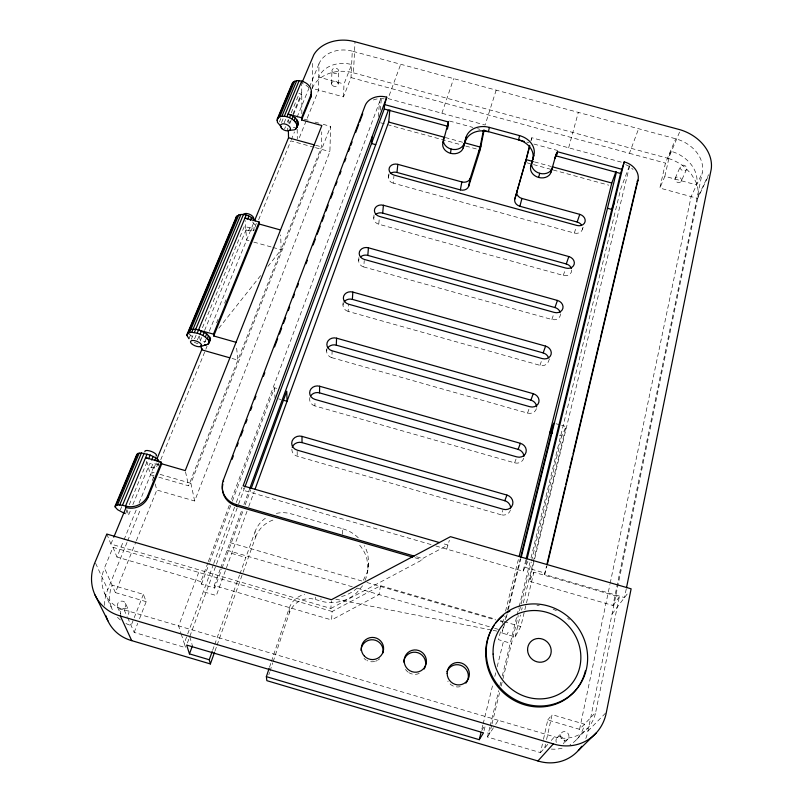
<?xml version="1.0" encoding="UTF-8"?>
<svg xmlns="http://www.w3.org/2000/svg" width="803" height="803" viewBox="0 0 803 803"><rect width="100%" height="100%" fill="white"/><g stroke="black" fill="none" stroke-linecap="round" stroke-linejoin="round"><path stroke-width="0.6" stroke-dasharray="4.01 3.01" d="M531.044 557.814L620.86 188.484L629.974 164.495L529.267 581.242L612.95 605.472L702.244 172.916A33.395 26.248 19.6 0 0 675.694 138.778L352.286 51.151L351.011 77.59L343.473 96.882L312.247 88.36L312.427 62.403M352.286 51.151A26.79 20.918 4.8 0 0 318.982 63.788L318.62 90.107L299.178 138.106M523.727 458.192A7.669 6.956 22.2 0 1 514.613 462.849L314.917 405.927L314.987 401.58M158.813 477.193L188.595 485.815L321.481 146.849L321.752 131.802M273.161 661.662L289.361 612.99A20.798 20.205 -22.2 0 1 315.338 599.47L315.388 597.071M331.579 83.622L331.94 70.614M155.15 483.998L156.846 490.021L194.677 500.992L329.903 151.637L330.615 126.372L321.029 123.742M326.64 351.092L326.711 348.773M338.193 84.014L338.645 71.015M315.338 599.47L320.889 601.096L320.979 598.707M536.434 408.637A7.498 6.675 20.5 0 1 527.541 413.073L331.87 357.686L332.141 350.811M343.473 96.882L344.005 83.994L351.644 64.551A26.419 20.758 4.7 0 0 318.801 77.128L344.005 83.994M312.247 88.36L313.602 85.59A32.742 25.887 4.6 0 1 353.461 72.842L355.026 41.766M342.971 305.04L343.102 302.621M549.453 358.841L548.63 361.089A7.347 6.404 19.3 0 1 539.937 365.315L348.131 311.403L348.572 304.186M106.819 534.055L110.924 544.073L330.866 608.453L331.328 600.975M220.253 569.086L214.22 585.548L331.589 619.946L332.141 611.485L380.552 585.688L495.632 619.213M358.66 260.814L358.891 257.572M342.419 534.216L342.831 528.816L291.128 513.84A28.717 27.101 -12.3 0 0 274.084 513.98M560.494 313.822A7.197 6.153 18.4 0 1 551.842 319.474L363.759 266.957L364.251 260.513M378.253 116.545L379.528 101.961L380.682 98.849M380.351 110.212L381.355 97.996M373.736 218.306L374.027 214.943M571.726 270.009A7.056 5.912 17.7 0 1 563.284 275.419L378.765 224.228L379.377 217.553M388.25 177.403L388.592 173.95M582.536 227.871A6.926 5.691 17.2 0 1 574.286 233.051L393.209 183.134L393.932 176.248M365.044 580.459C368.477 572.268 369.199 562.843 367.684 554.11A36.707 35.242 -5.5 0 0 364.291 545.598M368.677 563.214L367.182 572.308L362.805 581.342M380.552 585.688L379.016 594.571L331.589 619.946M626.25 588.97L624.513 597.562L544.544 574.446L546.562 565.924M543.47 739.322L547.766 719.96L579.585 729.335L595.675 712.351L619.304 596.92L533.885 572.228L529.267 581.242M585.788 738.509A43.021 40.19 58.6 0 0 587.937 731.051L697.988 196.896L708.587 174.683M579.585 729.335L609.919 584.494M610.17 583.269L691.122 196.615L702.244 172.916M545.538 744.281L544.745 747.834A34.79 32.471 57.6 0 0 546.893 748.396M546.582 739.543L552.083 714.64L584.474 724.176A34.79 32.471 57.6 0 1 570.01 744.853M489.84 727.237L487.471 736.993L540.509 752.632L543.199 740.527M707.744 177.333L697.677 198.401L659.845 188.073L665.456 163.109L675.694 138.778M664.874 176.289L670.505 151.115A32.913 26.037 19.7 0 1 696.602 184.941L664.874 176.289L659.845 188.073M544.544 574.446L546.973 565.834M503.381 626.952L501.885 633.015L515.135 636.889L520.806 626.551L533.885 572.228M515.135 636.889L520.424 615.008M521.609 610.139L522.191 607.71M523.365 602.842L566.015 426.574L561.578 425.319M490.131 726.022L498.733 690.67M499.918 685.802L500.811 682.138M502.287 676.046L516.811 616.323M517.112 615.098L518.889 607.791M519.19 606.566L529.86 562.692M491.707 725.109L489.639 733.631L484.902 732.236M491.998 723.884L499.988 690.992M501.162 686.123L502.648 680.031M502.939 678.816L518.286 615.57M519.471 610.722L531.245 562.18M531.546 560.966L561.879 435.979L566.015 426.574M482.844 725.099L481.348 731.182L484.41 726.173M483.145 723.884L493.022 683.724M494.819 676.427L495.712 672.773M497.208 666.691L503.501 641.145M484.038 730.68L485.634 724.165M435.899 545.99L523.124 571.204L525.804 560.243M526.798 560.012L525.011 567.309L545.237 573.161M505.187 619.675L506.382 614.817M507.586 609.969L520.193 559.008M504.736 623.861L501.885 633.015M506.211 617.898L507.105 614.285M508.299 609.477L520.826 558.808M500.45 631.8L498.492 639.68L511.511 643.484M502.558 623.299L504.364 616.011M505.569 611.143L518.828 557.694M330.866 608.453L422.237 559.852L422.579 558.517L447.933 545.036L441.911 543.3M531.215 140.184L531.837 137.755L622.757 162.527M568.654 147.782L578.321 112.39M530.903 140.937L531.837 137.755M446.709 549.111L449.369 540.258M496.174 90.137L485.122 125.027L388.06 98.578L400.707 64.27M268.814 674.721L269.597 672.352M269.999 671.157L272.759 662.856M269.517 667.223L271.093 662.515M271.484 661.331L289.17 608.303A21.029 20.416 -20.8 0 1 304.688 594.361M441.901 113.243L453.655 78.614M574.286 233.051L576.514 226.536M563.284 275.419L565.101 270.179M582.396 229.367L583.159 227.189M551.842 319.474L553.909 313.602M214.993 651.022L216.669 646.315M217.091 645.14L255.635 537.097L255.073 531.676A28.717 27.101 -12.3 0 1 267.299 516.971M212.614 650.34L214.301 645.642M214.722 644.468L239.515 575.149M239.936 573.974L255.073 531.676M539.937 365.315L542.346 358.61M247.013 511.27L216.338 595.545L203.31 591.731M248.719 506.593L254.26 491.376M220.684 567.912L241.793 510.276M243.911 504.505L249.853 488.284M207.897 562.823L200.891 581.633L201.503 584.203L214.762 588.087L221.618 569.337M222.05 568.173L243.47 509.584M245.186 504.896L250.757 489.669M527.541 413.073L529.087 408.837M127.637 617.698L134.171 632.403L185.654 647.68L184.238 643.313L187.27 635.113M187.701 633.938L213.307 564.7M213.739 563.525L234.596 507.125M236.333 502.417L241.984 487.15M187.42 642.972L215.997 565.392M216.429 564.218L238.11 505.438M238.541 504.264L244.604 487.812M208.328 561.648L229.337 505.207M231.525 499.336L379.528 101.961M201.503 584.203L209.332 563.154M209.764 561.99L231.916 502.347M232.358 501.182L274.506 387.749L276.734 388.391M351.011 77.59L629.422 153.303L638.616 128.731M198.672 572.409L178.617 625.969L180.866 632.915M514.613 462.849L516.108 458.884M291.87 449.108A7.779 7.137 -3.5 0 0 297.24 456.234L501.122 514.793L502.839 510.377M134.171 632.403L137.735 623.299M139.511 618.752L146.186 601.668L143.386 594.361L112.069 585.146A34.338 31.397 -30.2 0 0 112.41 609.748L104.721 593.477M143.386 594.361L131.13 625.557A34.338 31.397 -30.2 0 1 123.341 622.054M194.677 500.992L190.883 483.296L330.615 126.372M146.186 601.668L115.401 592.604L135.888 541.884M136.349 540.73L156.846 490.021M159.175 464.094L157.589 464.535L156.113 468.139L148.294 467.135M245.869 230.23L253.156 230.541L254.36 227.61L249.763 227.851L244.343 226.346L201.714 329.491M158.633 465.82L157.91 464.485L158.653 462.669M255.966 227.129L255.515 225.462L256.709 222.511L257.171 224.188M104.49 605.412A42.439 38.885 -31 0 1 107.763 589.623L127.155 542.085M127.627 540.931L140.866 508.46M152.219 480.626L153.644 477.153M160.741 459.758L207.094 346.123M216.559 322.936L218.918 317.135M224.599 303.223L226.014 299.74M258.656 219.731L290.816 140.886L314.214 147.32M291.278 139.762L294.49 131.873M151.245 467.838L152.721 464.244L157.589 464.535M248.569 230.782L249.763 227.851M200.891 581.633L116.967 557.031L123.552 540.941M124.013 539.787L136.711 508.751M139.07 503.009L155.22 463.19M204.554 342.761L205.98 339.288M209.302 331.177L254.149 221.698M297.08 117.178L308.984 88.159M309.466 87.005L318.982 63.788M153.915 468.189L155.391 464.586M251.048 230.883L252.252 227.962M115.401 592.604L104.43 568.062L112.992 547.315L332.141 611.485M289.21 123.18L290.144 120.932M292.924 114.167L301.747 92.767M126.934 510.417L125.529 513.83L128.631 514.874L130.508 510.327M132.846 504.645L149.77 463.532L152.721 464.244M201.704 337.451L200.278 340.914L205.668 341.747M204.554 330.535L247.073 227.309M287.223 129.815L287.956 128.048M289.702 123.782L291.098 120.41M293.416 114.779L301.757 94.523L296.829 92.295M110.924 544.073L113.293 538.371M129.293 504.706L146.738 462.508L149.77 463.532M197.408 339.92L198.843 336.447M284.623 128.881L285.567 126.613M287.454 122.056L288.387 119.777M291.218 112.952L299.208 93.61M120.299 510.025L121.725 506.593M191.345 339.267L193.202 334.821M281.512 122.568L283.881 116.877M196.093 335.182L194.667 338.625L188.976 333.847M284.081 123.03L285.978 118.473M188.946 338.725L190.301 335.483M279.414 121.915L280.839 118.503M353.461 72.842L668.447 158.472L680.512 129.855M675.213 178.226L680.432 166.362M681.205 181.287A3.373 2.67 20.3 0 0 677.913 177.001A3.373 2.67 20.3 0 0 675.514 180.986A3.373 2.67 20.3 0 0 681.205 181.287L686.505 169.463A3.423 2.69 20.2 0 0 683.162 165.137A3.423 2.69 20.2 0 0 680.733 169.152A3.423 2.69 20.2 0 0 686.505 169.463M523.124 571.204L527.932 561.317M506.974 634.511L508.158 632.242M487.471 736.993L494.939 725.43M495.602 724.406L498.251 720.301L554.471 736.833A36.145 33.646 55.4 0 0 595.675 712.351M612.95 605.472L619.304 596.92M612.047 614.014L628.187 592.704M218.807 328.236L260.885 275.248M267.901 266.415L281.14 249.743L280.669 234.918M547.766 719.96L552.083 714.64M362.635 585.698L356.622 592.865A36.296 34.91 -6.1 0 1 320.889 601.096M540.509 752.632L547.987 744.17M551.229 740.507L554.471 736.833M557.071 737.776L561.568 732.748M567.882 739.141L563.254 744.06A4.437 4.115 60.7 0 0 563.244 738.188A4.437 4.115 60.7 0 0 557.603 737.305A4.437 4.115 60.7 0 0 556.62 743.026M576.654 739.463L587.615 728.18M587.937 731.051L606.375 712.281M253.156 230.541L254.752 229.758M293.306 127.667L295.363 127.215M335.815 599.229L491.848 630.094M493.072 630.345L496.756 631.068M629.422 153.303L665.456 163.109M449.459 121.022L472.907 127.416M477.594 128.701L479.933 129.333M526.768 142.111L529.107 142.743M533.865 144.048L557.774 150.562M445.223 137.504L463.271 142.432M534.497 161.905L551.4 166.532M380.542 122.759L460.912 144.741M465.72 146.046L477.715 149.328M526.718 162.728L552.062 169.664M553.267 169.995L608.794 185.182M304.267 119.155L309.055 120.46M315.047 122.106L319.835 123.421M315.589 145.233L321.481 146.849M315.428 147.652L329.903 151.637M249 240.759L246.611 240.087L245.126 220.494M253.758 242.084L271.625 247.073M272.809 247.414L281.14 249.743M556.037 423.743L560.464 424.998M559.47 435.296L561.879 435.979M232.037 358.449L237.879 360.105L236.413 345.872M278.621 398.87L281.03 399.563M431.101 544.595L243.65 490.402L243.389 488.124M154.136 472.656L151.757 471.973L153.453 477.986M160.058 474.372L190.883 483.296M154.046 475.808L150.472 474.774L146.608 461.213M416.566 556.78L422.579 558.517M415.041 557.774L422.237 559.852M500.43 620.609L502.829 621.311M504.023 621.663L520.806 626.551M229.959 542.577L362.083 581.071M366.891 582.476L495.411 619.916M500.219 621.311L502.618 622.014M227.139 550.286L352.698 586.903M357.486 588.298L493.403 627.936M494.608 628.287L500.63 630.044M231.686 553.397L245.828 557.523M498.251 720.301L124.144 609.838A35.663 32.471 -28.5 0 1 104.43 568.062M197.99 343.814L194.236 342.289M252.584 221.949L255.515 225.462M156.434 463L157.91 464.485M95.587 563.254L107.763 589.623M117.559 607.188L120.821 614.325A4.366 3.975 -32.6 0 1 123.03 608.784A4.366 3.975 -32.6 0 1 128.621 610.431A4.366 3.975 -32.6 0 1 126.422 615.981M124.144 609.838L127.135 616.574M125.499 603.244A4.437 4.035 -31.9 0 1 121.042 609.377A4.437 4.035 -31.9 0 1 118.051 603.053A4.437 4.035 -31.9 0 1 125.499 603.244L128.621 610.431M112.992 547.315L116.967 557.031M126.794 509.634L128.631 514.874M181.237 634.069L184.238 643.313M189.719 636.749L192.108 644.618M185.513 471.773L188.595 485.815M214.22 585.548L214.762 588.087M199.515 336.015L200.088 339.689M367.975 568.303L366.991 559.279A36.296 34.91 -6.1 0 0 358.158 543.561M274.506 387.749L274.997 397.836M289.17 608.303L289.361 612.99M288.177 119.747L288.237 123.16M297.17 451.346L297.24 456.234M297.2 129.323L297.291 139.029M301.838 113.865L301.707 83.422A14.032 11.061 2.6 0 1 308.914 87.768M120.41 619.956A34.338 31.397 -30.2 0 1 116.957 616.654M668.447 158.472A39.287 31.257 19.8 0 1 684.899 167.395L691.162 173.89L695.599 181.257A39.287 31.257 19.8 0 1 697.988 196.896M348.131 311.403A7.287 6.324 4 0 1 343.293 303.424M363.759 266.957A7.137 6.073 5.3 0 1 358.961 259.259M331.87 357.686A7.438 6.575 2.3 0 1 326.972 349.395M625.637 164.645A17.696 14.143 18 0 1 633.105 169.553M373.335 99.973A17.485 13.922 6.4 0 1 384.326 98.889M357.205 588.007A36.707 35.242 -5.5 0 1 341.466 596.559M342.831 528.816A36.707 35.242 -5.5 0 1 358.75 538.241M314.917 405.927A7.608 6.846 -0.1 0 1 309.978 397.314M510.477 509.895A7.839 7.247 24.8 0 1 501.122 514.793M255.635 537.097A28.396 26.85 -12.9 0 1 275.61 519.21M393.209 183.134A6.866 5.631 7.1 0 1 389.224 174.642M378.765 224.228A6.996 5.842 6.3 0 1 374.027 216.8M562.1 748.175A34.79 32.471 57.6 0 1 551.29 749.079M460.28 686.675A11.282 10.931 54.5 0 1 447.783 681.155M419.236 673.436A11.162 10.991 50.8 0 1 408.998 672.743M408.185 672.201A11.162 10.991 50.8 0 1 405.485 669.391M379.719 658.741A11.071 11.031 3.1 0 1 378.213 659.946M377.38 660.447A11.071 11.031 3.1 0 1 375.603 661.22M374.68 661.491A11.071 11.031 3.1 0 1 367.122 660.638M366.268 660.176A11.071 11.031 3.1 0 1 364.02 658.35M536.906 605.301A52.265 49.164 48.3 0 1 539.275 605.532M553.116 609.206A52.265 49.164 48.3 0 1 556.429 610.722M567.56 618.109A52.265 49.164 48.3 0 1 569.377 619.735M332.462 85.53A3.312 2.6 4.3 0 0 338.053 84.686A3.312 2.6 4.3 0 0 334.148 81.264A3.312 2.6 4.3 0 0 332.462 85.53M332.833 72.531A3.363 2.62 4.4 0 0 338.505 71.688A3.363 2.62 4.4 0 0 334.54 68.235A3.363 2.62 4.4 0 0 332.833 72.531M560.554 734.725A4.507 4.186 59.8 0 0 566.015 740.246A4.507 4.186 59.8 0 0 567.591 732.878A4.507 4.186 59.8 0 0 560.554 734.725"/><path stroke-width="1.2" d="M160.118 462.197L155.802 457.84L150.191 455.07L148.685 458.714L145.594 457.67L161.303 462.207L161.714 463.793L185.252 470.598L321.862 125.529L301.597 119.968L310.751 97.464L310.771 95.236A14.073 11.081 2.6 0 0 301.697 81.163C298.475 80.35 293.968 80.19 292.131 83.542L277.306 118.954L277.406 122.347L281.502 127.045M136.791 455.452L137.644 453.504L141.408 452.982L150.191 455.07M310.821 395.698A7.608 6.846 -0.1 0 1 319.514 392.868L319.654 386.243L520.374 443.306A7.749 7.006 22 0 1 526.055 452.219A7.749 7.006 22 0 1 516.851 456.897L315.017 399.412A7.689 6.906 0.1 0 1 310.008 390.74A7.689 6.906 0.1 0 1 319.654 386.243M327.795 347.85A7.438 6.575 2.3 0 1 336.276 345.16L336.587 338.183L533.242 393.691A7.578 6.725 20.3 0 1 538.843 402.263A7.578 6.725 20.3 0 1 529.87 406.719L332.141 350.811A7.518 6.625 2.4 0 1 327.192 342.469A7.518 6.625 2.4 0 1 336.587 338.183M344.075 301.928A7.287 6.324 4 0 1 352.366 299.378L352.838 292.081L545.588 346.113A7.428 6.454 19.2 0 1 551.109 354.364A7.428 6.454 19.2 0 1 542.346 358.61L348.572 304.186A7.357 6.364 4.1 0 1 343.664 296.166A7.357 6.364 4.1 0 1 352.838 292.081M371.99 137.072L371.498 143.516L375.724 144.681M360.898 256.629A7.137 6.073 5.3 0 1 367.814 255.394L368.436 247.806L557.443 300.432A7.277 6.193 18.3 0 1 562.883 308.382A7.277 6.193 18.3 0 1 554.321 312.427L364.331 259.439A7.207 6.113 5.4 0 1 359.483 251.7A7.207 6.113 5.4 0 1 368.436 247.806M244.955 486.869L384.236 108.977L384.607 104.591L386.735 97.153A17.536 13.942 6.4 0 0 365.094 105.705L223.354 480.144L223.595 481.68M255.113 489.037L388.702 122.056L389.846 109.8M375.904 214.281A6.996 5.842 6.3 0 1 382.67 213.116L383.422 205.267L568.825 256.548A7.127 5.952 17.6 0 1 574.195 264.217A7.127 5.952 17.6 0 1 565.834 268.082L379.488 216.449A7.066 5.882 6.3 0 1 374.69 208.981A7.066 5.882 6.3 0 1 383.422 205.267M188.946 338.725L186.999 335.564L187.129 334.239L236.303 216.83C241.633 211.43 251.088 216.127 255.565 220.745M188.354 332.312L189.367 329.963L190.943 329.31L195.711 329.28L213.468 334.128L213.718 335.975L236.042 342.309M390.338 173.538A6.866 5.631 7.1 0 1 396.963 172.434L397.836 164.344L461.845 181.94A6.906 5.631 10.6 0 0 470.207 178.366L480.104 147.039L464.465 142.763M200.298 346.645L208.087 344.156L210.516 338.595L206.702 333.777L198.572 329.903M209.011 343.162L210.516 338.595M236.082 218.316L236.303 216.83M538.602 177.453L539.736 173.328A10.59 8.532 14.3 0 0 552.303 167.877L551.099 172.023A10.539 8.502 14.3 0 1 538.602 177.453A10.539 8.502 14.3 0 1 530.763 166.452L533.824 155.491A19.322 15.518 12.8 0 0 519.591 135.627L489.348 127.386A19.292 15.478 11.3 0 0 466.152 137.002L463.201 147.973A10.499 8.452 9.9 0 1 450.443 153.303A10.499 8.452 9.9 0 1 443.005 142.452L448.385 121.986L384.607 104.591M448.385 121.986L447.693 126.292L384.236 108.977M447.462 129.122L448.144 124.816M450.443 153.303L451.145 149.077A10.549 8.482 9.9 0 1 443.678 138.186M463.201 147.973L466.152 137.002M396.963 172.434L460.36 189.889L461.845 181.94M460.36 189.889A6.836 5.601 10.6 0 0 468.651 186.326L470.207 178.366M484.139 129.945L480.114 149.99L468.651 186.326M626.501 587.746L711.237 169.132A40.612 31.869 19.5 0 0 680.512 129.855L355.026 41.766A33.836 26.369 4.8 0 0 313.873 54.644L302.179 82.287M289.813 130.307L294.279 129.875L295.855 128.972L298.264 123.421C297.582 118.392 292.493 115.451 288.066 114.066L301.587 117.77L301.597 119.968M296.839 127.687L298.264 123.421M489.348 127.386L488.465 131.662L481.087 130.849A19.202 15.438 11.3 0 0 465.379 141.268M547.134 563.485L565.262 486.748M565.834 484.319L569.287 469.695M569.859 467.266L572.449 456.305M573.031 453.866L599.781 340.592M600.363 338.153L636.899 183.465M547.255 564.619L637.994 180.203A17.746 14.163 17.9 0 0 624.222 161.855L620.589 173.478L526.106 559.029M519.591 135.627L518.557 139.873A19.232 15.468 12.9 0 1 528.886 145.965L530.331 147.722A19.232 15.468 12.9 0 1 532.72 159.667M269.125 668.407L266.375 676.648L479.25 739.683L481.047 732.396M527.099 558.798L624.222 161.855M520.495 557.794L553.819 423.121L549.874 432.576L552.273 433.259M521.127 557.583L616.363 172.324M519.129 556.479L611.786 183.034L616.011 171.511M581.442 224.93A6.926 5.691 17.2 0 0 577.156 222.029L519.872 206.261A6.856 5.621 13.9 0 1 514.823 199.024L526.045 159.596L533.292 161.574M525.011 163.631L529.679 145.433M525.764 161.403L526.276 159.395M526.537 158.392L529.659 146.246M519.872 206.261L521.93 198.461A6.926 5.661 13.9 0 1 516.831 191.174M530.763 166.452L533.824 155.491M551.099 172.023L556.088 154.266L557.493 151.747L622.114 169.373M556.88 153.785L554.873 158.442L556.088 154.266M557.493 151.747L556.278 155.933L620.589 173.478M514.823 199.024L526.226 159.436M480.927 145.925L479.281 151.125L483.456 130.297L483.276 130.859M443.005 142.452L443.748 140.224M577.156 222.029L579.766 214.361L521.93 198.461M571.405 268.443A7.056 5.912 17.7 0 0 566.266 263.956L568.825 256.548M560.173 312.196A7.197 6.153 18.4 0 0 554.943 307.549L557.443 300.432M106.006 615.861A42.439 38.885 -31 0 0 131.712 640.633L210.386 663.94L214.572 652.197M548.479 357.716A7.347 6.404 19.3 0 0 543.159 352.908L545.588 346.113M210.386 663.94L209.252 659.745L212.193 651.514M536.625 406.89A7.498 6.675 20.5 0 0 530.893 400.145L533.242 393.691M249.853 488.284L388.381 110.111M209.252 659.745L189.468 653.883L192.449 645.753M251.188 488.495L286.751 391.242L287.062 401.279L283.439 400.245M386.735 97.153L243.118 485.855L439.502 542.597M523.927 456.375A7.669 6.956 22.2 0 0 518.116 449.369L520.374 443.306M232.017 459.416L233.342 455.903M236.885 446.528L238.22 443.015M240.88 435.989L243.088 430.127M245.748 423.101L247.083 419.578M250.626 410.213L251.951 406.689M254.611 399.663L255.946 396.15M263.474 376.226L264.809 372.712M274.556 346.936L277.657 338.736M279.424 334.048L281.642 328.186M283.419 323.499L285.637 317.647M288.287 310.61L289.622 307.097M293.165 297.722L294.49 294.209M297.15 287.183L298.485 283.66M306.013 263.745L307.348 260.232M313.11 244.995L315.318 239.143M317.095 234.456L320.196 226.255M321.973 221.568L324.181 215.706M325.958 211.018L328.176 205.156M330.836 198.13L333.044 192.268M335.704 185.242L337.039 181.729M339.699 174.693L341.024 171.18M344.567 161.804L345.902 158.291M348.562 151.265L349.887 147.752M350.77 145.403L352.105 141.89M355.649 132.515L358.75 124.314M359.634 121.966L362.735 113.765M614.054 203.43L611.776 209.442L607.48 208.268M510.688 507.998A7.839 7.247 24.8 0 0 504.776 500.721L506.944 495.08L301.988 436.38A7.869 7.197 -3.3 0 0 292.091 441.108A7.869 7.197 -3.3 0 0 297.15 450.122L503.26 509.273A7.92 7.317 24.6 0 0 512.705 504.354A7.92 7.317 24.6 0 0 506.944 495.08M637.994 180.203L637.18 182.251A17.696 14.143 18 0 0 637.462 180.414M113.765 537.227L126.051 507.546A17.254 15.428 -20.6 0 0 148.174 497.097L161.714 463.793M213.718 335.975L259.259 224.057L259.138 222.009L244.945 218.055L247.715 219.028L248.93 216.077M209.181 341.857L208.609 340.331L209.934 337.069M297.17 126.091L296.809 124.304L297.903 121.634M208.087 344.156L210.336 339.91M295.855 128.972L297.933 125.017M148.174 497.097L147.712 495.581L161.303 462.207M213.468 334.128L259.138 222.009M301.587 117.77L310.771 95.236M154.678 460.571L155.802 457.84M208.609 340.331L205.357 337.049L206.702 333.777M296.809 124.304L294.159 120.641L295.253 117.971M157.107 458.573L202.185 348.552M254.621 220.554L288.528 137.785L288.377 130.377M157.177 461.183L157.92 459.366M207.304 338.695L208.639 335.423M295.785 122.447L296.879 119.777M151.657 460.009L153.162 456.375M205.357 337.049L202.918 335.513L204.263 332.231M250.325 220.363L251.54 217.412M294.159 120.641L292.041 119.025L293.145 116.345M147.1 454.026L125.529 506.051L126.051 507.546M187.129 334.239L189.578 332.572L191.746 332.342L197.207 333.175L246.17 215.104M277.306 118.954C279.193 115.612 283.74 115.943 286.952 116.736L301.697 81.163M197.207 333.175L200.138 334.189L201.483 330.916M292.041 119.025L289.582 117.69L290.686 115.01M124.525 513.408L117.609 509.704L115.2 507.034L115.17 506L117.529 504.896L122.478 505.298L144.108 453.314M194.346 332.552L243.429 214.552M284.332 116.244L299.117 80.691M117.529 504.896L139.21 453.043M189.578 332.572L238.812 214.833M279.825 116.716L294.671 81.223M119.747 504.906L141.408 452.982M191.746 332.342L240.92 214.461M281.903 116.234L296.719 80.712M115.17 506L136.821 454.327M115.2 507.034L137.644 453.504M186.999 335.564L237.236 215.636M277.015 120.56L293.105 82.197M479.25 739.683L483.506 732.848L186.657 645.05L189.468 653.883M266.375 676.648L266.837 680.663L537.92 760.963L553.327 743.889A45.731 42.549 55 0 0 606.375 712.281L631.128 588.82L450.453 536.675L331.398 599.721L106.819 534.055L95.085 562.16A45.119 41.053 -28.2 0 0 120.36 615.991L131.712 640.633M578.311 750.554L596.258 732.908M204.343 344.989L206.501 344.778M122.478 505.298L125.529 506.051A17.305 15.458 -20.5 0 0 147.712 495.581M484.46 130.568L524.419 141.469M388.702 122.056L444.029 137.172M552.615 166.863L611.786 183.034M288.528 137.785L314.415 144.911M382.67 213.116L566.266 263.956M259.259 224.057L280.518 229.979M367.814 255.394L554.943 307.549M352.366 299.378L543.159 352.908M336.276 345.16L530.893 400.145M229.698 357.787L201.663 349.817L200.971 345.36M319.514 392.868L518.116 449.369M292.242 447.281A7.779 7.137 -3.5 0 1 302.028 442.604L504.776 500.721M223.354 480.144A20.998 19.312 -12 0 0 236.223 504.525L414.157 556.077M222.853 484.139A20.938 19.272 -12.1 0 0 236.423 506L412.642 557.081M120.36 615.991L553.327 743.889M286.952 116.736L289.582 117.69M200.138 334.189L202.918 335.513M95.035 595.003L107.863 620.779M236.223 504.525L236.423 506M301.988 436.38L302.028 442.604M243.289 214.652A5.591 2.821 23 0 1 249.582 214.281A5.591 2.821 23 0 1 253.567 219.068M144.871 451.738A6.213 2.068 20.7 0 1 151.556 451.527A6.213 2.068 20.7 0 1 156.043 456.064M311.092 91.753A14.032 11.061 2.6 0 1 310.751 97.464M463.973 143.727A10.549 8.482 9.9 0 1 451.145 149.077M539.746 173.328A10.59 8.532 14.3 0 1 531.867 162.296M397.836 164.344A6.926 5.661 7.1 0 0 389.304 167.897A6.926 5.661 7.1 0 0 394.052 175.104L576.885 225.452A6.986 5.731 17.1 0 0 585.066 221.758A6.986 5.731 17.1 0 0 579.766 214.361M581.693 746.278A43.021 40.19 58.6 0 1 537.92 760.963M446.94 671.73A11.282 10.931 54.5 0 1 462.799 666.299A11.282 10.931 54.5 0 1 465.87 683.182M403.618 662.003A11.162 10.991 50.8 0 1 418.052 652.779A11.162 10.991 50.8 0 1 424.175 669.029M360.989 650.45A11.071 11.031 3.1 0 1 373.295 639.81A11.071 11.031 3.1 0 1 382.921 652.919M585.427 670.706A52.265 49.164 48.3 0 1 515.817 701.33A52.265 49.164 48.3 0 1 494.487 624.834M495.883 622.967A52.265 49.164 48.3 0 1 503.19 615.58M506.944 612.85A52.265 49.164 48.3 0 1 509.905 611.073M281.903 128.641A5.36 3.051 24.1 0 0 290.325 129.524A5.36 3.051 24.1 0 0 284.071 123.823A5.36 3.051 24.1 0 0 281.903 128.641M192.429 344.397A5.922 2.439 21.7 0 0 201.543 345.832A5.922 2.439 21.7 0 0 194.216 340.552A5.922 2.439 21.7 0 0 192.429 344.397M447.151 673.476A11.352 10.991 53.7 0 0 463.923 683.544A11.352 10.991 53.7 0 0 463.743 664.111A11.352 10.991 53.7 0 0 447.151 673.476M493.102 654.084A45.38 42.669 48.1 0 0 560.645 693.31A45.38 42.669 48.1 0 0 557.111 616.774A45.38 42.669 48.1 0 0 493.102 654.084M364.432 656.171A11.142 11.091 4.3 0 0 383.172 651.594A11.142 11.091 4.3 0 0 369.812 637.733A11.142 11.091 4.3 0 0 364.432 656.171M404.17 660.839A11.232 11.051 49.3 0 0 420.802 670.866A11.232 11.051 49.3 0 0 420.923 651.544A11.232 11.051 49.3 0 0 404.17 660.839M527.571 650.089A12.226 11.483 47.4 0 0 545.709 660.779A12.226 11.483 47.4 0 0 544.896 640.192A12.226 11.483 47.4 0 0 527.571 650.089M486.277 654.304A52.416 49.294 48.1 0 0 564.368 699.493A52.416 49.294 48.1 0 0 560.133 611.083A52.416 49.294 48.1 0 0 486.277 654.304"/></g></svg>
